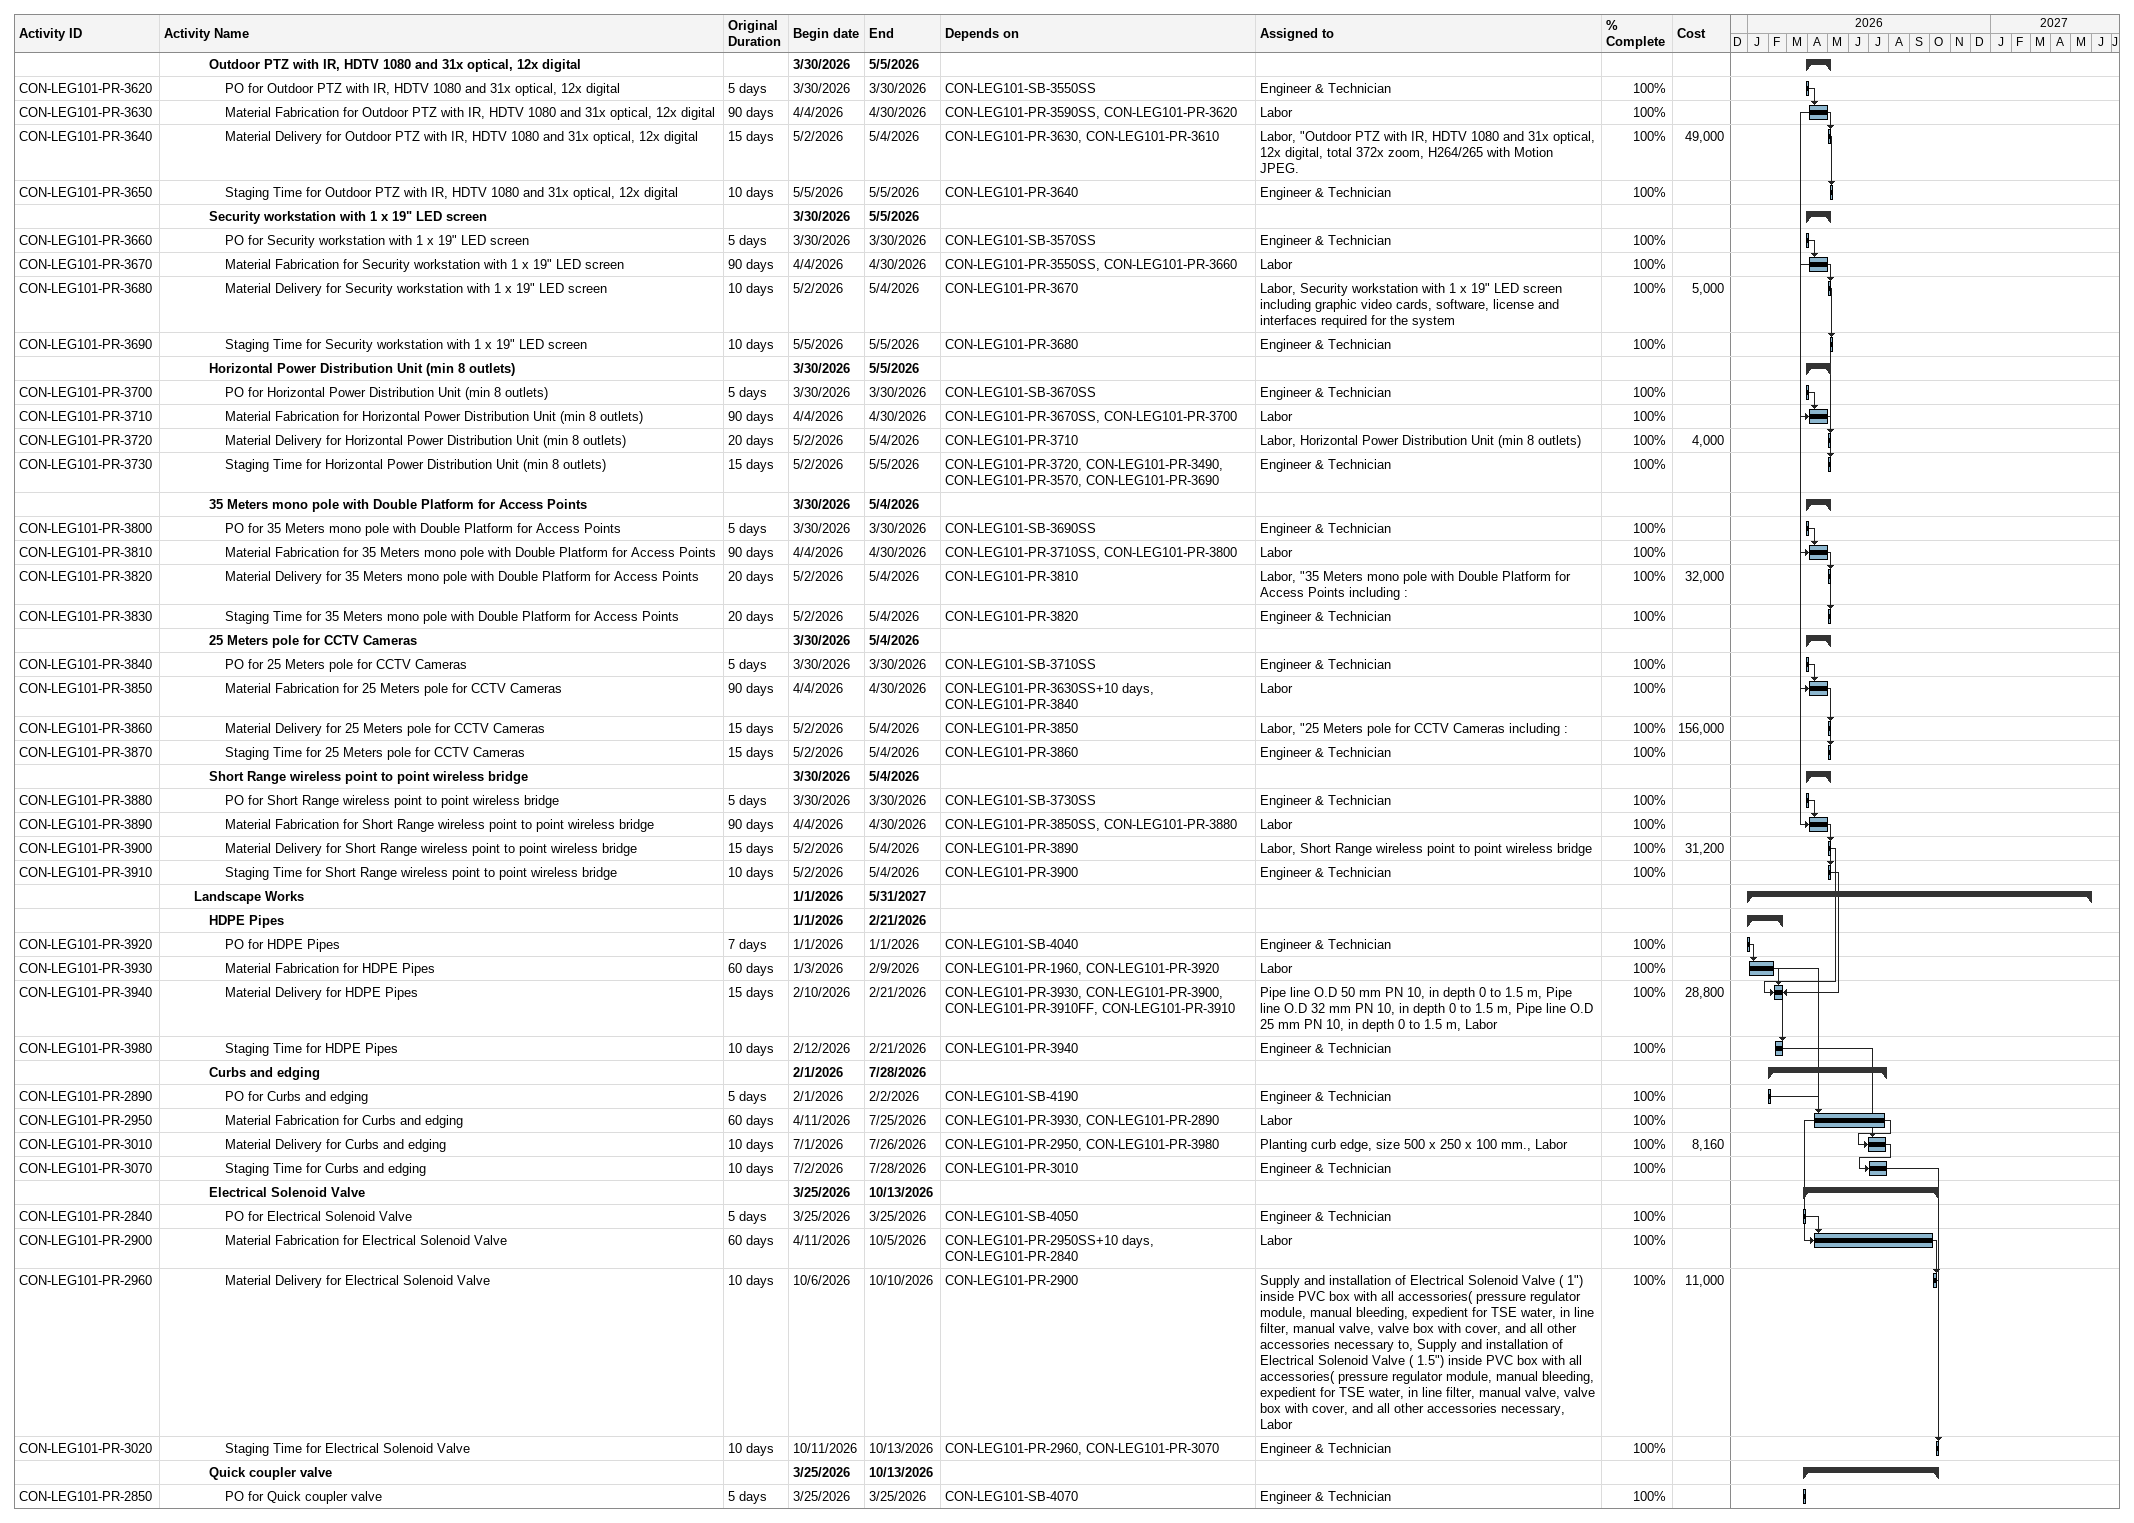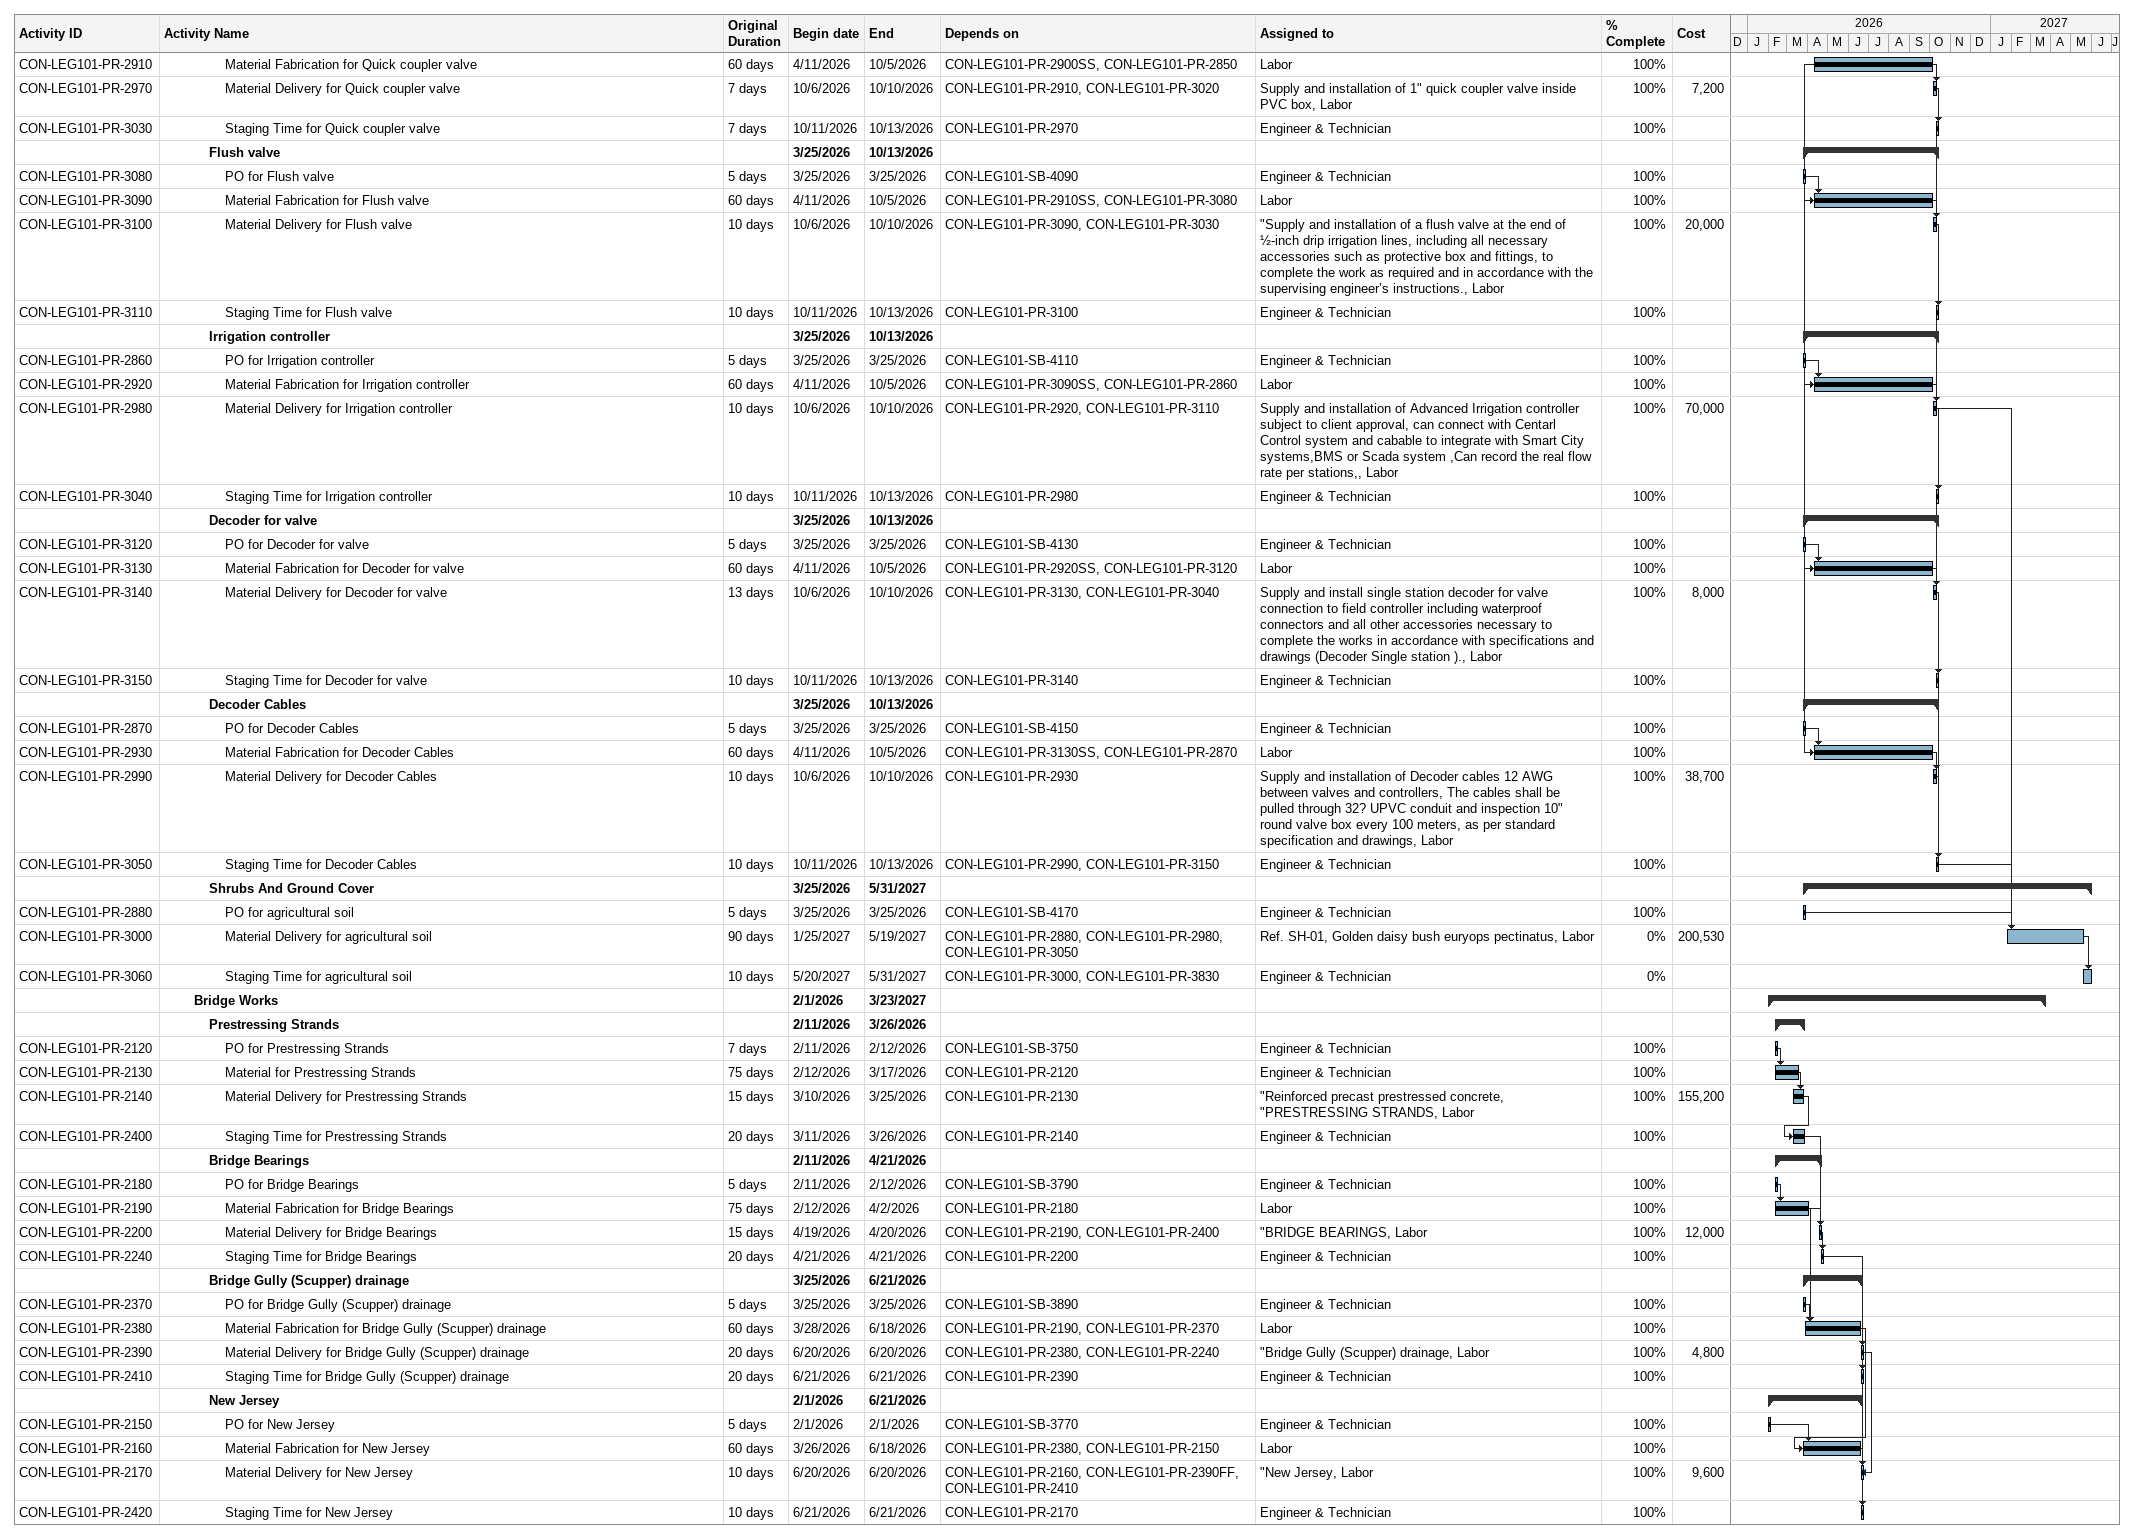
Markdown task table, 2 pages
| ID | Level | Task | Original duration | Start | Finish | Predecessors | Resources | % complete | Cost |
|---|---|---|---|---|---|---|---|---|---|
|  | 4 | **Outdoor PTZ with IR, HDTV 1080 and 31x optical, 12x digital** |  | 2026-03-30 | 2026-05-05 |  |  |  |  |
| CON-LEG101-PR-3620 | 5 | PO for Outdoor PTZ with IR, HDTV 1080 and 31x optical, 12x digital | 5d | 2026-03-30 | 2026-03-30 | CON-LEG101-SB-3550SS | Engineer & Technician | 100 |  |
| CON-LEG101-PR-3630 | 5 | Material Fabrication for Outdoor PTZ with IR, HDTV 1080 and 31x optical, 12x digital | 90d | 2026-04-04 | 2026-04-30 | CON-LEG101-PR-3590SS, CON-LEG101-PR-3620 | Labor | 100 |  |
| CON-LEG101-PR-3640 | 5 | Material Delivery for Outdoor PTZ with IR, HDTV 1080 and 31x optical, 12x digital | 15d | 2026-05-02 | 2026-05-04 | CON-LEG101-PR-3630, CON-LEG101-PR-3610 | Labor, "Outdoor PTZ with IR, HDTV 1080 and 31x optical, 12x digital, total 372x zoom, H264/265 with Motion JPEG. | 100 | 49000 |
| CON-LEG101-PR-3650 | 5 | Staging Time for Outdoor PTZ with IR, HDTV 1080 and 31x optical, 12x digital | 10d | 2026-05-05 | 2026-05-05 | CON-LEG101-PR-3640 | Engineer & Technician | 100 |  |
|  | 4 | **Security workstation with 1 x 19" LED screen** |  | 2026-03-30 | 2026-05-05 |  |  |  |  |
| CON-LEG101-PR-3660 | 5 | PO for Security workstation with 1 x 19" LED screen | 5d | 2026-03-30 | 2026-03-30 | CON-LEG101-SB-3570SS | Engineer & Technician | 100 |  |
| CON-LEG101-PR-3670 | 5 | Material Fabrication for Security workstation with 1 x 19" LED screen | 90d | 2026-04-04 | 2026-04-30 | CON-LEG101-PR-3550SS, CON-LEG101-PR-3660 | Labor | 100 |  |
| CON-LEG101-PR-3680 | 5 | Material Delivery for Security workstation with 1 x 19" LED screen | 10d | 2026-05-02 | 2026-05-04 | CON-LEG101-PR-3670 | Labor, Security workstation with 1 x 19" LED screen including graphic video cards, software, license and interfaces required for the system | 100 | 5000 |
| CON-LEG101-PR-3690 | 5 | Staging Time for Security workstation with 1 x 19" LED screen | 10d | 2026-05-05 | 2026-05-05 | CON-LEG101-PR-3680 | Engineer & Technician | 100 |  |
|  | 4 | **Horizontal Power Distribution Unit (min 8 outlets)** |  | 2026-03-30 | 2026-05-05 |  |  |  |  |
| CON-LEG101-PR-3700 | 5 | PO for Horizontal Power Distribution Unit (min 8 outlets) | 5d | 2026-03-30 | 2026-03-30 | CON-LEG101-SB-3670SS | Engineer & Technician | 100 |  |
| CON-LEG101-PR-3710 | 5 | Material Fabrication for Horizontal Power Distribution Unit (min 8 outlets) | 90d | 2026-04-04 | 2026-04-30 | CON-LEG101-PR-3670SS, CON-LEG101-PR-3700 | Labor | 100 |  |
| CON-LEG101-PR-3720 | 5 | Material Delivery for Horizontal Power Distribution Unit (min 8 outlets) | 20d | 2026-05-02 | 2026-05-04 | CON-LEG101-PR-3710 | Labor, Horizontal Power Distribution Unit (min 8 outlets) | 100 | 4000 |
| CON-LEG101-PR-3730 | 5 | Staging Time for Horizontal Power Distribution Unit (min 8 outlets) | 15d | 2026-05-02 | 2026-05-05 | CON-LEG101-PR-3720, CON-LEG101-PR-3490, CON-LEG101-PR-3570, CON-LEG101-PR-3690 | Engineer & Technician | 100 |  |
|  | 4 | **35 Meters mono pole with Double Platform for Access Points** |  | 2026-03-30 | 2026-05-04 |  |  |  |  |
| CON-LEG101-PR-3800 | 5 | PO for 35 Meters mono pole with Double Platform for Access Points | 5d | 2026-03-30 | 2026-03-30 | CON-LEG101-SB-3690SS | Engineer & Technician | 100 |  |
| CON-LEG101-PR-3810 | 5 | Material Fabrication for 35 Meters mono pole with Double Platform for Access Points | 90d | 2026-04-04 | 2026-04-30 | CON-LEG101-PR-3710SS, CON-LEG101-PR-3800 | Labor | 100 |  |
| CON-LEG101-PR-3820 | 5 | Material Delivery for 35 Meters mono pole with Double Platform for Access Points | 20d | 2026-05-02 | 2026-05-04 | CON-LEG101-PR-3810 | Labor, "35 Meters mono pole with Double Platform for Access Points including : | 100 | 32000 |
| CON-LEG101-PR-3830 | 5 | Staging Time for 35 Meters mono pole with Double Platform for Access Points | 20d | 2026-05-02 | 2026-05-04 | CON-LEG101-PR-3820 | Engineer & Technician | 100 |  |
|  | 4 | **25 Meters pole for CCTV Cameras** |  | 2026-03-30 | 2026-05-04 |  |  |  |  |
| CON-LEG101-PR-3840 | 5 | PO for 25 Meters pole for CCTV Cameras | 5d | 2026-03-30 | 2026-03-30 | CON-LEG101-SB-3710SS | Engineer & Technician | 100 |  |
| CON-LEG101-PR-3850 | 5 | Material Fabrication for 25 Meters pole for CCTV Cameras | 90d | 2026-04-04 | 2026-04-30 | CON-LEG101-PR-3630SS+10d, CON-LEG101-PR-3840 | Labor | 100 |  |
| CON-LEG101-PR-3860 | 5 | Material Delivery for 25 Meters pole for CCTV Cameras | 15d | 2026-05-02 | 2026-05-04 | CON-LEG101-PR-3850 | Labor, "25 Meters pole for CCTV Cameras including : | 100 | 156000 |
| CON-LEG101-PR-3870 | 5 | Staging Time for 25 Meters pole for CCTV Cameras | 15d | 2026-05-02 | 2026-05-04 | CON-LEG101-PR-3860 | Engineer & Technician | 100 |  |
|  | 4 | **Short Range wireless point to point wireless bridge** |  | 2026-03-30 | 2026-05-04 |  |  |  |  |
| CON-LEG101-PR-3880 | 5 | PO for Short Range wireless point to point wireless bridge | 5d | 2026-03-30 | 2026-03-30 | CON-LEG101-SB-3730SS | Engineer & Technician | 100 |  |
| CON-LEG101-PR-3890 | 5 | Material Fabrication for Short Range wireless point to point wireless bridge | 90d | 2026-04-04 | 2026-04-30 | CON-LEG101-PR-3850SS, CON-LEG101-PR-3880 | Labor | 100 |  |
| CON-LEG101-PR-3900 | 5 | Material Delivery for Short Range wireless point to point wireless bridge | 15d | 2026-05-02 | 2026-05-04 | CON-LEG101-PR-3890 | Labor, Short Range wireless point to point wireless bridge | 100 | 31200 |
| CON-LEG101-PR-3910 | 5 | Staging Time for Short Range wireless point to point wireless bridge | 10d | 2026-05-02 | 2026-05-04 | CON-LEG101-PR-3900 | Engineer & Technician | 100 |  |
|  | 3 | **Landscape Works** |  | 2026-01-01 | 2027-05-31 |  |  |  |  |
|  | 4 | **HDPE Pipes** |  | 2026-01-01 | 2026-02-21 |  |  |  |  |
| CON-LEG101-PR-3920 | 5 | PO for HDPE Pipes | 7d | 2026-01-01 | 2026-01-01 | CON-LEG101-SB-4040 | Engineer & Technician | 100 |  |
| CON-LEG101-PR-3930 | 5 | Material Fabrication for HDPE Pipes | 60d | 2026-01-03 | 2026-02-09 | CON-LEG101-PR-1960, CON-LEG101-PR-3920 | Labor | 100 |  |
| CON-LEG101-PR-3940 | 5 | Material Delivery for HDPE Pipes | 15d | 2026-02-10 | 2026-02-21 | CON-LEG101-PR-3930, CON-LEG101-PR-3900, CON-LEG101-PR-3910FF, CON-LEG101-PR-3910 | Pipe line O.D 50 mm PN 10, in depth 0 to 1.5 m, Pipe line O.D 32 mm PN 10, in depth 0 to 1.5 m, Pipe line O.D 25 mm PN 10, in depth 0 to 1.5 m, Labor | 100 | 28800 |
| CON-LEG101-PR-3980 | 5 | Staging Time for HDPE Pipes | 10d | 2026-02-12 | 2026-02-21 | CON-LEG101-PR-3940 | Engineer & Technician | 100 |  |
|  | 4 | **Curbs and edging** |  | 2026-02-01 | 2026-07-28 |  |  |  |  |
| CON-LEG101-PR-2890 | 5 | PO for Curbs and edging | 5d | 2026-02-01 | 2026-02-02 | CON-LEG101-SB-4190 | Engineer & Technician | 100 |  |
| CON-LEG101-PR-2950 | 5 | Material Fabrication for Curbs and edging | 60d | 2026-04-11 | 2026-07-25 | CON-LEG101-PR-3930, CON-LEG101-PR-2890 | Labor | 100 |  |
| CON-LEG101-PR-3010 | 5 | Material Delivery for Curbs and edging | 10d | 2026-07-01 | 2026-07-26 | CON-LEG101-PR-2950, CON-LEG101-PR-3980 | Planting curb edge, size 500 x 250 x 100 mm., Labor | 100 | 8160 |
| CON-LEG101-PR-3070 | 5 | Staging Time for Curbs and edging | 10d | 2026-07-02 | 2026-07-28 | CON-LEG101-PR-3010 | Engineer & Technician | 100 |  |
|  | 4 | **Electrical Solenoid Valve** |  | 2026-03-25 | 2026-10-13 |  |  |  |  |
| CON-LEG101-PR-2840 | 5 | PO for Electrical Solenoid Valve | 5d | 2026-03-25 | 2026-03-25 | CON-LEG101-SB-4050 | Engineer & Technician | 100 |  |
| CON-LEG101-PR-2900 | 5 | Material Fabrication for Electrical Solenoid Valve | 60d | 2026-04-11 | 2026-10-05 | CON-LEG101-PR-2950SS+10d, CON-LEG101-PR-2840 | Labor | 100 |  |
| CON-LEG101-PR-2960 | 5 | Material Delivery for Electrical Solenoid Valve | 10d | 2026-10-06 | 2026-10-10 | CON-LEG101-PR-2900 | Supply and installation of Electrical Solenoid Valve ( 1") inside PVC box with all accessories( pressure regulator module, manual bleeding, expedient for TSE water, in line filter, manual valve, valve box with cover, and all other accessories necessary to, Supply and installation of Electrical Solenoid Valve ( 1.5") inside PVC box with all accessories( pressure regulator module, manual bleeding, expedient for TSE water, in line filter, manual valve, valve box with cover, and all other accessories necessary, Labor | 100 | 11000 |
| CON-LEG101-PR-3020 | 5 | Staging Time for Electrical Solenoid Valve | 10d | 2026-10-11 | 2026-10-13 | CON-LEG101-PR-2960, CON-LEG101-PR-3070 | Engineer & Technician | 100 |  |
|  | 4 | **Quick coupler valve** |  | 2026-03-25 | 2026-10-13 |  |  |  |  |
| CON-LEG101-PR-2850 | 5 | PO for Quick coupler valve | 5d | 2026-03-25 | 2026-03-25 | CON-LEG101-SB-4070 | Engineer & Technician | 100 |  |
| CON-LEG101-PR-2910 | 5 | Material Fabrication for Quick coupler valve | 60d | 2026-04-11 | 2026-10-05 | CON-LEG101-PR-2900SS, CON-LEG101-PR-2850 | Labor | 100 |  |
| CON-LEG101-PR-2970 | 5 | Material Delivery for Quick coupler valve | 7d | 2026-10-06 | 2026-10-10 | CON-LEG101-PR-2910, CON-LEG101-PR-3020 | Supply and installation of 1" quick coupler valve inside PVC box, Labor | 100 | 7200 |
| CON-LEG101-PR-3030 | 5 | Staging Time for Quick coupler valve | 7d | 2026-10-11 | 2026-10-13 | CON-LEG101-PR-2970 | Engineer & Technician | 100 |  |
|  | 4 | **Flush valve** |  | 2026-03-25 | 2026-10-13 |  |  |  |  |
| CON-LEG101-PR-3080 | 5 | PO for Flush valve | 5d | 2026-03-25 | 2026-03-25 | CON-LEG101-SB-4090 | Engineer & Technician | 100 |  |
| CON-LEG101-PR-3090 | 5 | Material Fabrication for Flush valve | 60d | 2026-04-11 | 2026-10-05 | CON-LEG101-PR-2910SS, CON-LEG101-PR-3080 | Labor | 100 |  |
| CON-LEG101-PR-3100 | 5 | Material Delivery for Flush valve | 10d | 2026-10-06 | 2026-10-10 | CON-LEG101-PR-3090, CON-LEG101-PR-3030 | "Supply and installation of a flush valve at the end of ½-inch drip irrigation lines, including all necessary accessories such as protective box and fittings, to complete the work as required and in accordance with the supervising engineer’s instructions., Labor | 100 | 20000 |
| CON-LEG101-PR-3110 | 5 | Staging Time for Flush valve | 10d | 2026-10-11 | 2026-10-13 | CON-LEG101-PR-3100 | Engineer & Technician | 100 |  |
|  | 4 | **Irrigation controller** |  | 2026-03-25 | 2026-10-13 |  |  |  |  |
| CON-LEG101-PR-2860 | 5 | PO for Irrigation controller | 5d | 2026-03-25 | 2026-03-25 | CON-LEG101-SB-4110 | Engineer & Technician | 100 |  |
| CON-LEG101-PR-2920 | 5 | Material Fabrication for Irrigation controller | 60d | 2026-04-11 | 2026-10-05 | CON-LEG101-PR-3090SS, CON-LEG101-PR-2860 | Labor | 100 |  |
| CON-LEG101-PR-2980 | 5 | Material Delivery for Irrigation controller | 10d | 2026-10-06 | 2026-10-10 | CON-LEG101-PR-2920, CON-LEG101-PR-3110 | Supply and installation of Advanced Irrigation controller subject to client approval, can connect with Centarl Control system and cabable to integrate with Smart City systems,BMS or Scada system ,Can record the real flow rate per stations,, Labor | 100 | 70000 |
| CON-LEG101-PR-3040 | 5 | Staging Time for Irrigation controller | 10d | 2026-10-11 | 2026-10-13 | CON-LEG101-PR-2980 | Engineer & Technician | 100 |  |
|  | 4 | **Decoder for valve** |  | 2026-03-25 | 2026-10-13 |  |  |  |  |
| CON-LEG101-PR-3120 | 5 | PO for Decoder for valve | 5d | 2026-03-25 | 2026-03-25 | CON-LEG101-SB-4130 | Engineer & Technician | 100 |  |
| CON-LEG101-PR-3130 | 5 | Material Fabrication for Decoder for valve | 60d | 2026-04-11 | 2026-10-05 | CON-LEG101-PR-2920SS, CON-LEG101-PR-3120 | Labor | 100 |  |
| CON-LEG101-PR-3140 | 5 | Material Delivery for Decoder for valve | 13d | 2026-10-06 | 2026-10-10 | CON-LEG101-PR-3130, CON-LEG101-PR-3040 | Supply and install single station decoder for valve connection to field controller including waterproof connectors and all other accessories necessary to complete the works in accordance with specifications and drawings (Decoder Single station )., Labor | 100 | 8000 |
| CON-LEG101-PR-3150 | 5 | Staging Time for Decoder for valve | 10d | 2026-10-11 | 2026-10-13 | CON-LEG101-PR-3140 | Engineer & Technician | 100 |  |
|  | 4 | **Decoder Cables** |  | 2026-03-25 | 2026-10-13 |  |  |  |  |
| CON-LEG101-PR-2870 | 5 | PO for Decoder Cables | 5d | 2026-03-25 | 2026-03-25 | CON-LEG101-SB-4150 | Engineer & Technician | 100 |  |
| CON-LEG101-PR-2930 | 5 | Material Fabrication for Decoder Cables | 60d | 2026-04-11 | 2026-10-05 | CON-LEG101-PR-3130SS, CON-LEG101-PR-2870 | Labor | 100 |  |
| CON-LEG101-PR-2990 | 5 | Material Delivery for Decoder Cables | 10d | 2026-10-06 | 2026-10-10 | CON-LEG101-PR-2930 | Supply and installation of Decoder cables 12 AWG between valves and controllers, The cables shall be pulled through 32? UPVC conduit and inspection 10" round valve box every 100 meters, as per standard specification and drawings, Labor | 100 | 38700 |
| CON-LEG101-PR-3050 | 5 | Staging Time for Decoder Cables | 10d | 2026-10-11 | 2026-10-13 | CON-LEG101-PR-2990, CON-LEG101-PR-3150 | Engineer & Technician | 100 |  |
|  | 4 | **Shrubs And Ground Cover** |  | 2026-03-25 | 2027-05-31 |  |  |  |  |
| CON-LEG101-PR-2880 | 5 | PO for agricultural soil | 5d | 2026-03-25 | 2026-03-25 | CON-LEG101-SB-4170 | Engineer & Technician | 100 |  |
| CON-LEG101-PR-3000 | 5 | Material Delivery for agricultural soil | 90d | 2027-01-25 | 2027-05-19 | CON-LEG101-PR-2880, CON-LEG101-PR-2980, CON-LEG101-PR-3050 | Ref. SH-01, Golden daisy bush euryops pectinatus, Labor | 0 | 200530 |
| CON-LEG101-PR-3060 | 5 | Staging Time for agricultural soil | 10d | 2027-05-20 | 2027-05-31 | CON-LEG101-PR-3000, CON-LEG101-PR-3830 | Engineer & Technician | 0 |  |
|  | 3 | **Bridge Works** |  | 2026-02-01 | 2027-03-23 |  |  |  |  |
|  | 4 | **Prestressing Strands** |  | 2026-02-11 | 2026-03-26 |  |  |  |  |
| CON-LEG101-PR-2120 | 5 | PO for Prestressing Strands | 7d | 2026-02-11 | 2026-02-12 | CON-LEG101-SB-3750 | Engineer & Technician | 100 |  |
| CON-LEG101-PR-2130 | 5 | Material for Prestressing Strands | 75d | 2026-02-12 | 2026-03-17 | CON-LEG101-PR-2120 | Engineer & Technician | 100 |  |
| CON-LEG101-PR-2140 | 5 | Material Delivery for Prestressing Strands | 15d | 2026-03-10 | 2026-03-25 | CON-LEG101-PR-2130 | "Reinforced precast prestressed concrete, "PRESTRESSING STRANDS, Labor | 100 | 155200 |
| CON-LEG101-PR-2400 | 5 | Staging Time for Prestressing Strands | 20d | 2026-03-11 | 2026-03-26 | CON-LEG101-PR-2140 | Engineer & Technician | 100 |  |
|  | 4 | **Bridge Bearings** |  | 2026-02-11 | 2026-04-21 |  |  |  |  |
| CON-LEG101-PR-2180 | 5 | PO for Bridge Bearings | 5d | 2026-02-11 | 2026-02-12 | CON-LEG101-SB-3790 | Engineer & Technician | 100 |  |
| CON-LEG101-PR-2190 | 5 | Material Fabrication for Bridge Bearings | 75d | 2026-02-12 | 2026-04-02 | CON-LEG101-PR-2180 | Labor | 100 |  |
| CON-LEG101-PR-2200 | 5 | Material Delivery for Bridge Bearings | 15d | 2026-04-19 | 2026-04-20 | CON-LEG101-PR-2190, CON-LEG101-PR-2400 | "BRIDGE BEARINGS, Labor | 100 | 12000 |
| CON-LEG101-PR-2240 | 5 | Staging Time for Bridge Bearings | 20d | 2026-04-21 | 2026-04-21 | CON-LEG101-PR-2200 | Engineer & Technician | 100 |  |
|  | 4 | **Bridge Gully (Scupper) drainage** |  | 2026-03-25 | 2026-06-21 |  |  |  |  |
| CON-LEG101-PR-2370 | 5 | PO for Bridge Gully (Scupper) drainage | 5d | 2026-03-25 | 2026-03-25 | CON-LEG101-SB-3890 | Engineer & Technician | 100 |  |
| CON-LEG101-PR-2380 | 5 | Material Fabrication for Bridge Gully (Scupper) drainage | 60d | 2026-03-28 | 2026-06-18 | CON-LEG101-PR-2190, CON-LEG101-PR-2370 | Labor | 100 |  |
| CON-LEG101-PR-2390 | 5 | Material Delivery for Bridge Gully (Scupper) drainage | 20d | 2026-06-20 | 2026-06-20 | CON-LEG101-PR-2380, CON-LEG101-PR-2240 | "Bridge Gully (Scupper) drainage, Labor | 100 | 4800 |
| CON-LEG101-PR-2410 | 5 | Staging Time for Bridge Gully (Scupper) drainage | 20d | 2026-06-21 | 2026-06-21 | CON-LEG101-PR-2390 | Engineer & Technician | 100 |  |
|  | 4 | **New Jersey** |  | 2026-02-01 | 2026-06-21 |  |  |  |  |
| CON-LEG101-PR-2150 | 5 | PO for New Jersey | 5d | 2026-02-01 | 2026-02-01 | CON-LEG101-SB-3770 | Engineer & Technician | 100 |  |
| CON-LEG101-PR-2160 | 5 | Material Fabrication for New Jersey | 60d | 2026-03-26 | 2026-06-18 | CON-LEG101-PR-2380, CON-LEG101-PR-2150 | Labor | 100 |  |
| CON-LEG101-PR-2170 | 5 | Material Delivery for New Jersey | 10d | 2026-06-20 | 2026-06-20 | CON-LEG101-PR-2160, CON-LEG101-PR-2390FF, CON-LEG101-PR-2410 | "New Jersey, Labor | 100 | 9600 |
| CON-LEG101-PR-2420 | 5 | Staging Time for New Jersey | 10d | 2026-06-21 | 2026-06-21 | CON-LEG101-PR-2170 | Engineer & Technician | 100 |  |
